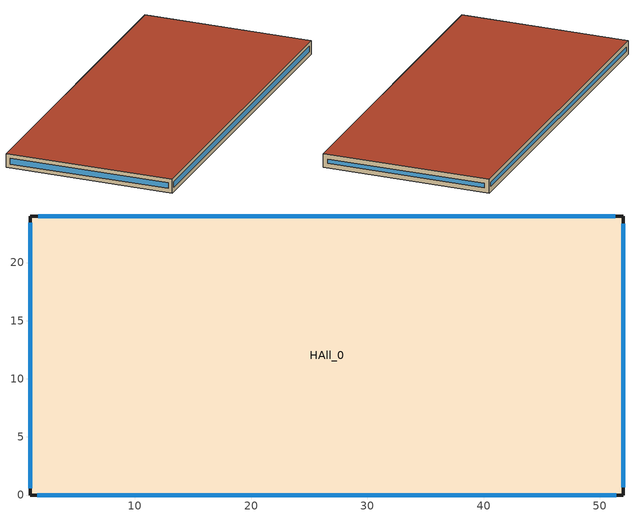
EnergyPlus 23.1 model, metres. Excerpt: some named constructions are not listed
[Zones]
HAll_0
 floor ground (HAll_0:f4UnderGroundSlabCF): 1,0 1,24 52,24 52,0 z0
 wall outside (90.1-2019 Nonresidential CZ 0 Exterior Wall (Mass)): 1,0 52,0 52,24 1,24 1,0 z0:2
 window (90.1-2019 Nonresidential CZ 0 Glazing (Operable)): 1.59,0 51.41,0 z0.59:1.41; 52,0.68 52,23.32 z0.68:1.32; 51.31,24 1.69,24 z0.69:1.31; 1,23.42 1,0.58 z0.58:1.42
 roof outside (90.1-2019 Nonresidential CZ 0 Exterior Roof (Mass)): 1,0 52,0 52,24 1,24 z2
[Schedule:Day:Hourly]
808460ed-a005-4a58-9327-126a0714623e: Fraction, 1, 1, 1, 1, 1, 1, 1, 1, 0, 1, 1, 1, 1, 1, 1, 1, 1, 0, 1, 1, 1, 1, 1, 1
8d6f693a-c137-41b9-92db-c4e4bc985820: Fraction, 1, 1, 1, 1, 1, 1, 1, 1, 0, 0, 1, 1, 1, 1, 1, 1, 0, 0, 0, 0, 0, 0, 1, 1
db9db7e0-3bd6-49f0-8f85-c5fc4036b71f: Fraction, 1, 1, 1, 1, 1, 1, 1, 0, 0, 0, 1, 1, 1, 0, 0, 0, 0, 1, 1, 1, 1, 1, 1, 1
8550672b-3ed4-45ce-bbcf-0441a2c42aba: Fraction, 1, 1, 1, 1, 1, 1, 1, 1, 0, 0, 1, 1, 1, 1, 1, 1, 1, 0, 0, 0, 0, 0, 0, 1
cd5b5abe-a3a4-4195-9ca1-e02907b3c558: Fraction, 1, 1, 1, 1, 0, 1, 1, 0, 0, 0, 0, 1, 1, 1, 1, 1, 0, 0, 0, 0, 0, 0, 0, 0
86e3ba90-33fe-450f-aa30-c27b24d7a70f: Fraction, 0, 0, 0, 0, 0, 1, 1, 1, 0, 0, 0, 0, 0, 1, 0, 0, 0, 0, 0, 0, 0, 0, 0, 0
0a39857b-d00a-41ba-9253-3ef8bae4c48f: Fraction, 1, 1, 1, 1, 1, 1, 1, 1, 0, 0, 1, 1, 1, 1, 0, 0, 0, 0, 0, 0, 0, 0, 0, 0
0592fe2d-8a0c-4f62-b24c-49be924cb6f8: Fraction, 0, 0, 0, 0, 0, 0, 0, 1, 0, 0, 0, 0, 0, 1, 0, 0, 0, 0, 0, 0, 0, 0, 1, 1
9f4e134c-2297-43a8-b6aa-80a7901e5ebc: Fraction, 1, 1, 1, 1, 1, 1, 1, 1, 0, 0, 0, 1, 0, 0, 0, 0, 0, 0, 0, 0, 0, 1, 1, 1
3831fa89-ea2c-4ecb-a961-994715cf8aed: Fraction, 1, 1, 1, 1, 1, 1, 1, 1, 0, 0, 0, 0, 1, 1, 1, 0, 0, 0, 0, 0, 0, 0, 1, 1
977b7dbc-2c3e-42a6-bd34-eabaafdb6d00: Fraction, 1, 1, 1, 1, 1, 1, 1, 1, 1, 0, 0, 0, 0, 0, 0, 0, 1, 1, 1, 1, 1, 1, 1, 1
09fef970-8fb3-4788-888e-d1b23a0e0761: Fraction, 1, 1, 1, 1, 1, 1, 1, 1, 1, 0, 0, 0, 1, 1, 0, 0, 0, 0, 0, 1, 1, 1, 1, 1
88c008b3-9003-4732-9b79-84ee9169bfa4: Fraction, 1, 1, 1, 1, 1, 1, 1, 1, 0, 1, 0, 0, 1, 1, 1, 1, 1, 1, 1, 1, 1, 1, 1, 1
7f26c05b-76f8-4063-b366-118aa77e6d45: Fraction, 1, 1, 1, 1, 1, 1, 1, 1, 0, 0, 1, 0, 0, 0, 0, 0, 0, 0, 1, 1, 1, 1, 1, 1
4a1fd674-2c3b-4eec-85ba-0e5aef078858: Fraction, 1, 1, 1, 1, 1, 1, 1, 1, 1, 0, 0, 0, 0, 1, 0, 0, 0, 0, 1, 1, 1, 1, 1, 1
fed364bf-c0c0-4eb4-ace4-584a1632afbb: Fraction, 1, 1, 1, 1, 1, 1, 1, 1, 1, 0, 0, 0, 1, 0, 0, 0, 0, 0, 0, 0, 0, 0, 0, 1
6ec910e0-1776-4d25-87f7-f8943f5a5358: Fraction, 1, 1, 1, 1, 1, 1, 1, 1, 1, 0, 0, 0, 1, 1, 1, 1, 0, 1, 1, 1, 1, 1, 1, 1
3aeec53e-a2b3-4e36-8bdc-a785e6d53e2f: Fraction, 1, 1, 1, 1, 1, 1, 1, 1, 0, 0, 1, 1, 0, 0, 0, 0, 1, 1, 1, 1, 1, 1, 1, 1
c33e4aed-fce3-4b58-9cf4-cca7b823ee8c: Fraction, 1, 1, 1, 1, 1, 1, 1, 1, 0, 0, 0, 0, 1, 1, 1, 1, 1, 1, 1, 1, 1, 1, 1, 1
59d0bec0-f6dd-4ea1-9e16-df5de8b9dc31: Fraction, 1, 1, 1, 1, 1, 1, 1, 1, 0, 0, 0, 0, 0, 0, 0, 1, 1, 1, 1, 1, 1, 1, 1, 1
05c07b2e-8ba0-4bbd-b90e-e671f4af7ab8: Fraction, 1, 1, 1, 1, 1, 1, 1, 1, 1, 1, 1, 1, 1, 1, 1, 0, 0, 0, 1, 1, 1, 1, 1, 1
42f3cc83-9132-404b-ad39-2e9b72a7e66c: Fraction, 1, 1, 1, 1, 1, 1, 1, 1, 0, 1, 1, 1, 1, 1, 1, 1, 1, 1, 1, 1, 1, 1, 1, 1
a01e35d1-0d22-4a83-b2ea-bae8c00d25c9: Fraction, 1, 1, 1, 1, 1, 1, 1, 1, 1, 0, 0, 0, 0, 0, 0, 0, 1, 1, 0, 0, 0, 0, 1, 1
344c74bd-3ecf-4989-98bc-7c40cf6f06be: Fraction, 1, 1, 1, 1, 1, 1, 1, 1, 1, 0, 0, 0, 0, 0, 0, 0, 0, 0, 0, 1, 1, 1, 1, 1
d698bff3-3c23-45f9-bdf1-cc0722a43e65: Fraction, 1, 1, 1, 1, 1, 1, 1, 0, 0, 0, 1, 1, 1, 1, 1, 1, 1, 0, 0, 0, 0, 0, 0, 0
ed9c855f-b7a2-4273-a276-12bd980378c7: Fraction, 0, 1, 1, 1, 1, 1, 1, 1, 0, 0, 1, 0, 1, 1, 1, 0, 0, 0, 0, 0, 0, 0, 0, 1
9d50fd76-23af-4093-b326-9305c13ff85c: Fraction, 1, 1, 1, 1, 1, 1, 1, 1, 0, 0, 0, 1, 1, 1, 0, 0, 0, 1, 1, 1, 1, 1, 1, 1
5b9080c7-9ef5-4d03-9a2b-0ac2a8ccbbf5: Fraction, 1, 1, 1, 1, 1, 1, 1, 1, 1, 0, 0, 0, 0, 0, 0, 0, 0, 0, 0, 0, 0, 1, 1, 1
dbce2baf-12e2-4cc3-8f36-b0b805097ff1: Fraction, 1, 1, 1, 1, 1, 1, 1, 1, 0, 0, 1, 1, 1, 1, 1, 1, 1, 1, 0, 0, 0, 0, 1, 1
32ea4f3c-a270-49cc-9348-df2779937ed1: Fraction, 1, 1, 1, 1, 1, 1, 1, 1, 0, 0, 1, 0, 0, 0, 1, 1, 1, 1, 1, 1, 1, 1, 1, 1
40146211-d6a0-4e41-90d7-6a8539066ca7: Fraction, 1, 1, 1, 1, 1, 1, 1, 1, 0, 0, 0, 0, 0, 0, 0, 0, 0, 1, 1, 1, 1, 1, 1, 1
ff23376d-4839-47db-8ab6-d2bce42a6085: Fraction, 1, 1, 1, 1, 1, 1, 1, 1, 0, 0, 0, 1, 1, 0, 0, 0, 0, 0, 0, 0, 1, 1, 1, 1
4e3ef9d9-835c-44e0-be4d-76f051a1646a: Fraction, 1, 1, 1, 1, 1, 1, 1, 1, 0, 0, 1, 1, 1, 1, 0, 0, 1, 0, 0, 0, 0, 1, 1, 1
9414eb06-514c-4d13-92f9-f82d878efbe1: Fraction, 1, 1, 1, 1, 1, 1, 1, 1, 1, 0, 1, 1, 1, 1, 1, 1, 1, 0, 0, 0, 0, 0, 1, 1
11144348-c454-4507-9e12-24ccada0b4a9: Fraction, 1, 1, 1, 1, 1, 1, 1, 1, 0, 0, 1, 1, 1, 0, 1, 1, 0, 0, 1, 1, 1, 1, 1, 1
10e51499-276d-4e95-b5de-7d75d311c201: Fraction, 1, 1, 1, 1, 1, 1, 1, 1, 1, 0, 0, 0, 0, 1, 0, 0, 0, 0, 0, 0, 0, 1, 1, 1
96407e8a-2b83-4d69-baab-1d926dc73613: Fraction, 1, 1, 1, 1, 1, 1, 1, 1, 0, 0, 0, 1, 1, 1, 1, 0, 0, 0, 0, 0, 0, 0, 0, 0
e52df86a-dcea-468c-a492-a27ebc7d4630: Fraction, 0, 1, 1, 1, 1, 1, 1, 0, 0, 0, 1, 1, 1, 1, 0, 0, 0, 0, 0, 0, 1, 1, 1, 0
e10e3723-38aa-4e6f-9446-7b8ab2c389b9: Fraction, 0, 0, 0, 0, 0, 0, 0, 0, 0, 0, 0, 1, 1, 0, 0, 1, 0, 0, 0, 0, 0, 0, 0, 0
de625600-2630-450b-bf94-413c2b4e0ca5: Fraction, 0, 0, 0, 0, 0, 0, 0, 0, 0, 0, 0, 1, 1, 1, 1, 0, 0, 0, 0, 0, 0, 0, 0, 0
f83f972c-3e50-4314-b270-71f2d6495a71: Fraction, 0, 0, 0, 0, 0, 0, 0, 0, 0, 0, 0, 1, 0, 0, 0, 0, 0, 0, 0, 0, 0, 0, 0, 0
b9f40299-89bf-4c91-a7e6-7789d7a1c2bf: Fraction, 0, 0, 0, 0, 1, 0, 0, 0, 0, 0, 0, 1, 1, 1, 0, 0, 0, 0, 0, 0, 0, 0, 0, 0
f5bc5c03-eea9-4041-ba49-052c0d28f203: Fraction, 0, 0, 0, 0, 1, 0, 0, 0, 0, 0, 0, 1, 1, 1, 0, 1, 1, 1, 0, 0, 1, 1, 1, 1
cb3c5213-bd46-4990-808e-e17a6befc1b8: Fraction, 1, 1, 1, 1, 1, 1, 1, 1, 1, 1, 1, 1, 1, 1, 1, 1, 1, 1, 1, 1, 1, 1, 1, 1
29f2be59-df4d-42e2-a8cb-44ed6ed329a9: Fraction, 1, 1, 1, 0, 1, 1, 1, 1, 0, 1, 1, 1, 1, 1, 1, 1, 1, 1, 1, 1, 1, 1, 1, 1
966f9c6a-f678-46bd-ac63-e450ae0a3f10: Fraction, 1, 1, 1, 1, 1, 1, 1, 1, 1, 0, 0, 0, 1, 1, 0, 0, 1, 1, 1, 1, 1, 1, 1, 1
92ada427-f7a8-4f6a-b1a4-c4b7cbf0c0a7: Fraction, 1, 1, 1, 1, 1, 1, 1, 1, 1, 0, 0, 1, 1, 0, 1, 0, 1, 1, 0, 1, 0, 0, 1, 0
5bc5e488-c591-4789-996f-310478921488: Fraction, 0, 1, 1, 1, 1, 1, 1, 1, 1, 1, 1, 1, 1, 0, 0, 0, 0, 0, 0, 0, 1, 1, 1, 1
67445a11-18f8-42c3-9e50-4d7db344f27a: Fraction, 1, 1, 1, 1, 1, 1, 1, 1, 1, 1, 1, 1, 0, 0, 0, 0, 0, 0, 0, 1, 1, 1, 1, 1
eb6c9f04-9150-4954-b808-6a6f0db22ab0: Fraction, 1, 1, 1, 1, 1, 1, 1, 1, 1, 1, 1, 1, 1, 1, 0, 1, 1, 1, 0, 1, 1, 1, 1, 1
c73a9c35-066f-4931-b5e0-4ce94ff2eb65: Fraction, 1, 1, 1, 1, 1, 1, 1, 1, 1, 0, 0, 0, 0, 0, 0, 0, 0, 0, 0, 0, 1, 1, 1, 1
f66f2df2-6d93-499b-9771-78c02d06b174: Fraction, 1, 1, 1, 1, 1, 1, 1, 1, 0, 0, 0, 0, 1, 1, 1, 1, 0, 0, 0, 0, 0, 0, 1, 0
1a3fd70a-0391-4bcf-b3b2-2da57a59db3e: Fraction, 1, 1, 1, 1, 1, 1, 1, 1, 1, 1, 0, 1, 1, 1, 1, 0, 0, 0, 0, 0, 1, 1, 1, 0
02453d62-792c-426e-aca4-4d83af24513c: Fraction, 1, 1, 1, 1, 1, 1, 1, 1, 1, 0, 0, 0, 0, 1, 1, 1, 1, 1, 1, 1, 1, 1, 1, 1
056b0ba1-0041-4a49-aa7c-b7941506bfc3: Fraction, 1, 1, 1, 1, 1, 1, 1, 1, 1, 1, 0, 0, 0, 0, 0, 0, 0, 1, 0, 1, 1, 1, 1, 1
5f3c5c3e-04b9-42a0-a665-2cdc0a8a1c2a: Fraction, 1, 1, 1, 1, 1, 1, 1, 1, 0, 0, 0, 0, 0, 0, 0, 0, 0, 0, 0, 1, 1, 1, 1, 1
d55549e6-b15c-4e4b-8d07-89d56fbcbc2f: Fraction, 1, 1, 1, 1, 1, 1, 1, 1, 0, 0, 0, 0, 1, 0, 1, 0, 1, 1, 1, 1, 0, 1, 1, 1
40aacbfb-a829-45b8-97a8-5471069c847e: Fraction, 1, 1, 1, 1, 1, 1, 1, 1, 0, 0, 0, 0, 1, 0, 0, 0, 0, 0, 0, 0, 0, 1, 1, 1
9a60a5e6-7ad2-4ca5-a70d-b9e9718fd8f9: Fraction, 1, 1, 1, 1, 1, 1, 1, 1, 0, 0, 0, 1, 0, 1, 1, 0, 0, 0, 0, 0, 0, 0, 0, 1
4c0f5c3d-72d3-4368-96dd-3e7ea4adacd0: Fraction, 1, 1, 0, 0, 1, 1, 0, 1, 0, 0, 0, 0, 1, 0, 0, 0, 0, 0, 0, 0, 0, 0, 0, 0
490f1701-65af-401c-ae95-c57f11279007: Fraction, 0, 0, 1, 0, 0, 0, 1, 0, 0, 0, 0, 0, 0, 1, 1, 0, 0, 0, 0, 0, 0, 0, 0, 0
7166de3c-c3f0-46d3-a79f-29baa2418fac: Fraction, 0, 0, 0, 0, 0, 0, 0, 0, 0, 0, 0, 1, 1, 1, 1, 1, 0, 0, 0, 0, 0, 0, 1, 0
0a1f8736-457f-4c55-adee-e0e194336866: Fraction, 1, 1, 0, 0, 1, 0, 0, 1, 0, 0, 0, 1, 1, 1, 1, 0, 0, 0, 0, 0, 0, 0, 0, 0
bfd79e29-c403-4305-9304-bf6279ca6eb9: Fraction, 0, 1, 0, 1, 1, 1, 1, 1, 0, 0, 0, 1, 1, 1, 1, 1, 0, 0, 0, 0, 0, 0, 0, 0
c16cd673-d1da-42bb-9c33-3edbd8e8abbb: Fraction, 0, 1, 1, 1, 1, 1, 1, 1, 0, 0, 0, 0, 1, 1, 1, 1, 0, 0, 0, 0, 0, 0, 0, 0
14f16373-376c-4a40-a9ad-91c2fe55bbca: Fraction, 0, 0, 0, 1, 1, 0, 0, 1, 0, 0, 0, 1, 1, 1, 1, 1, 0, 0, 0, 0, 0, 0, 0, 0
0cb612e6-fd2b-48de-b2c2-95e1810d9143: Fraction, 0, 1, 1, 1, 1, 0, 0, 1, 0, 0, 0, 0, 0, 0, 0, 0, 0, 0, 0, 0, 0, 0, 1, 1
93ebd40a-2a97-4ab6-a55d-ca20091cb7a6: Fraction, 0, 0, 0, 0, 0, 0, 0, 0, 1, 1, 1, 1, 1, 0, 1, 1, 1, 1, 1, 1, 1, 1, 1, 1
67c29d89-f48a-4b0c-90ef-24609d9fd51c: Fraction, 0, 0, 0, 0, 0, 0, 0, 0, 1, 1, 1, 1, 1, 1, 1, 1, 1, 1, 1, 1, 1, 1, 1, 1
19066f5f-a41e-4fa8-bab0-f5f459ef9c42: Fraction, 0, 0, 0, 0, 0, 0, 0, 0, 1, 1, 1, 0, 0, 0, 0, 0, 1, 1, 1, 1, 1, 1, 1, 0
789befa3-777c-4559-b1d3-8e15e9406d78: Fraction, 0, 0, 0, 0, 0, 0, 0, 0, 1, 1, 1, 1, 1, 1, 1, 1, 1, 1, 1, 1, 1, 1, 1, 0
c683bcad-84d1-49ea-a10b-1153a663f44b: Fraction, 0, 0, 0, 0, 0, 0, 0, 0, 1, 1, 1, 1, 0, 0, 0, 1, 1, 1, 1, 1, 1, 1, 1, 1
34638a9d-0aca-41a0-be26-d8e47a0b220d: Fraction, 0, 0, 0, 0, 0, 0, 0, 0, 1, 1, 1, 1, 1, 1, 1, 1, 1, 1, 1, 1, 1, 1, 0, 0
632ee26f-cd2d-436e-9514-9f447975f75f: Fraction, 0, 0, 0, 0, 0, 0, 0, 1, 1, 1, 1, 1, 0, 0, 0, 0, 1, 1, 1, 1, 1, 1, 1, 0
e6e4931a-651c-4fb7-b2f6-16ffa4be3b89: Fraction, 0, 0, 0, 0, 0, 0, 0, 0, 1, 1, 1, 1, 0, 0, 0, 0, 0, 1, 1, 1, 1, 1, 1, 1
aeff131b-1349-40ec-a8f7-6cb09ff7070a: Fraction, 0, 0, 0, 0, 0, 0, 0, 0, 1, 1, 1, 1, 0, 0, 0, 0, 0, 1, 1, 1, 1, 1, 1, 0
aafd07e3-76bf-47c0-9756-b7cc402f26dd: Fraction, 0, 0, 0, 0, 0, 1, 1, 1, 1, 1, 0, 0, 0, 0, 1, 1, 1, 1, 1, 1, 1, 1, 0, 0
75bbae45-3df8-4e57-9260-afd3d2c628ac: Fraction, 0, 0, 0, 0, 0, 1, 1, 1, 1, 1, 1, 1, 1, 1, 1, 0, 0, 0, 0, 0, 0, 0, 0, 0
8d4729d4-d687-4549-af95-408be2d94d61: Fraction, 0, 0, 0, 0, 0, 0, 0, 1, 1, 1, 1, 1, 1, 1, 1, 1, 1, 1, 1, 1, 1, 1, 0, 0
a38b87a5-c22e-46b9-a955-faf8647c5e97: Fraction, 0, 0, 0, 0, 0, 0, 0, 1, 1, 1, 1, 1, 1, 1, 1, 1, 1, 1, 1, 1, 1, 1, 1, 0
2ca09c59-971f-44ee-b10d-87587fd23988: Fraction, 0, 0, 0, 0, 0, 0, 0, 0, 0, 0, 0, 1, 1, 1, 1, 1, 1, 1, 1, 1, 0, 0, 0, 0
a5c15b5e-b8a7-4e58-9a38-5a21d41750ab: Fraction, 0, 0, 0, 0, 0, 0, 1, 1, 1, 1, 1, 1, 1, 1, 1, 1, 1, 1, 1, 1, 1, 0, 0, 0
6fb2e667-6f6b-439c-bf35-9ed3ebe9807d: Fraction, 0, 0, 0, 0, 1, 1, 1, 1, 1, 1, 1, 1, 1, 1, 1, 1, 1, 1, 1, 1, 1, 0, 0, 0
0e3659e4-0a02-4070-b477-65b86ce3dc99: Fraction, 0, 0, 0, 0, 0, 0, 0, 0, 0, 0, 0, 0, 0, 0, 1, 1, 1, 1, 1, 1, 0, 0, 0, 0
7f056769-9008-4bb7-8aab-3326494e88d8: Fraction, 0, 0, 0, 0, 0, 0, 1, 1, 1, 1, 1, 1, 1, 1, 1, 1, 1, 1, 1, 1, 1, 1, 0, 0
f4cc6a4c-e771-4acf-9c07-9ef87f666b56: Fraction, 1, 0, 0, 0, 0, 0, 0, 0, 1, 1, 1, 1, 1, 0, 1, 1, 1, 1, 0, 0, 0, 0, 0, 0
b58f7813-998f-4a9f-8064-60bbbb7f62c3: Fraction, 0, 0, 0, 0, 0, 0, 1, 1, 1, 1, 1, 1, 0, 0, 1, 1, 0, 0, 0, 0, 0, 0, 0, 0
49679507-0bce-4ca7-825a-5c4611551041: Fraction, 0, 0, 0, 1, 1, 1, 1, 1, 1, 1, 1, 1, 1, 1, 1, 1, 1, 1, 1, 1, 1, 1, 1, 1
7feb6bd6-4430-487b-8676-0fa32a61846a: Fraction, 0, 0, 0, 0, 0, 0, 0, 0, 1, 1, 1, 1, 0, 0, 0, 0, 1, 1, 1, 1, 1, 1, 1, 1
763f397c-6479-4a05-a060-9732200774ed: Fraction, 1, 1, 1, 1, 1, 1, 1, 1, 0, 0, 0, 0, 0, 0, 0, 0, 1, 1, 1, 1, 1, 1, 1, 1
60acc3f5-57d3-4467-8e00-1fed38f7869c: Fraction, 1, 1, 1, 0, 0, 0, 0, 0, 1, 1, 1, 1, 1, 1, 1, 1, 1, 1, 1, 1, 1, 1, 1, 1
88be1670-eb0c-4e2f-a662-ae10bbaf13f5: Fraction, 1, 1, 1, 0, 0, 0, 0, 0, 1, 1, 1, 1, 1, 0, 0, 0, 1, 1, 1, 1, 1, 1, 1, 1
3108ea5f-9f1c-4c25-8044-580762565d74: Fraction, 1, 0, 0, 0, 0, 0, 0, 0, 1, 1, 1, 1, 1, 0, 0, 1, 1, 1, 1, 1, 1, 1, 1, 1
40b152af-a0f1-4b30-91d0-bc82cd80340d: Fraction, 1, 1, 1, 1, 0, 0, 0, 0, 1, 1, 1, 1, 1, 1, 1, 1, 1, 1, 1, 1, 1, 1, 1, 1
bcb2f1c1-7dc6-422c-892e-7273bba46121: Fraction, 0, 0, 0, 0, 0, 0, 0, 0, 0, 1, 0, 0, 0, 0, 0, 0, 0, 1, 1, 0, 0, 0, 0, 0
8d706ec3-14e0-43c6-98ed-9b989bf6d515: Fraction, 0, 0, 0, 0, 0, 0, 0, 0, 1, 1, 1, 0, 0, 0, 0, 0, 1, 0, 0, 0, 0, 0, 0, 0
8c345436-e56f-431c-9498-6b058a3b3f23: Fraction, 1, 0, 0, 0, 0, 0, 0, 0, 1, 1, 1, 1, 0, 0, 0, 1, 1, 1, 1, 1, 1, 1, 1, 1
3e1243f4-a124-49e2-a3ba-b95d05860376: Fraction, 1, 1, 1, 1, 1, 1, 1, 1, 1, 1, 1, 1, 0, 1, 1, 1, 1, 1, 1, 1, 1, 1, 1, 1
3009efc9-07eb-4658-8093-69638a13fa1a: Fraction, 1, 0, 0, 0, 0, 0, 0, 0, 1, 1, 1, 1, 1, 1, 1, 1, 1, 1, 1, 1, 1, 1, 1, 1
e7b5be2d-7061-4b94-adb5-1b92a23c8c1b: Fraction, 1, 0, 1, 1, 0, 1, 1, 1, 1, 1, 1, 0, 0, 0, 0, 0, 0, 1, 1, 1, 1, 1, 1, 1
ce086908-cdc6-424d-8531-0e742d986dbf: Fraction, 1, 1, 1, 1, 1, 1, 1, 1, 1, 1, 1, 1, 0, 1, 0, 1, 1, 1, 1, 1, 1, 1, 1, 1
ce9492a6-5489-448f-ad24-0a1fbcec6b4d: Fraction, 1, 1, 1, 1, 1, 1, 1, 1, 1, 1, 1, 0, 1, 1, 0, 0, 1, 1, 1, 1, 1, 1, 1, 0
3aa74308-4517-4f81-a8c8-b0925516be18: Fraction, 1, 1, 1, 0, 0, 0, 0, 0, 1, 1, 1, 0, 0, 0, 0, 1, 1, 1, 1, 1, 1, 0, 0, 1
20ea0a51-eeb8-4113-98f9-ff7d2163e5ec: Fraction, 1, 0, 0, 0, 0, 0, 0, 0, 1, 1, 1, 0, 0, 0, 0, 0, 1, 1, 0, 1, 1, 0, 0, 0
eae60048-357c-4f9c-9e4c-7ac910496d15: Fraction, 0, 0, 0, 0, 0, 0, 0, 0, 1, 1, 1, 0, 0, 0, 0, 1, 1, 1, 1, 0, 1, 1, 0, 0
46f891be-c4f3-4c23-8559-367312e5b8dd: Fraction, 0, 0, 0, 0, 0, 0, 0, 0, 1, 1, 1, 0, 0, 0, 0, 0, 0, 1, 0, 0, 0, 0, 0, 0
dec50187-f504-42df-b7e9-d31b8adbc321: Fraction, 0, 0, 1, 1, 0, 0, 1, 1, 1, 1, 1, 0, 1, 1, 0, 0, 1, 1, 1, 1, 1, 1, 1, 1
b8c6f148-6092-4e72-8fd7-ab444866aa55: Fraction, 1, 0, 0, 1, 0, 0, 1, 1, 1, 1, 1, 0, 0, 0, 0, 0, 0, 1, 1, 1, 1, 1, 1, 1
c054a4e9-925d-4a48-9fe3-1d66725b1736: Fraction, 1, 1, 1, 1, 0, 0, 0, 0, 1, 1, 1, 0, 0, 0, 0, 0, 1, 1, 1, 1, 1, 1, 1, 1
80f3272a-f064-4ff7-9a4d-399364c496c4: Fraction, 0, 0, 0, 0, 0, 0, 0, 0, 1, 1, 1, 0, 0, 0, 0, 0, 1, 1, 1, 1, 1, 1, 1, 1
60b4a27d-03c4-4b1f-8b7b-9443caa0b8f0: Fraction, 1, 1, 0, 0, 0, 0, 0, 1, 1, 1, 1, 0, 0, 0, 0, 0, 0, 1, 1, 1, 1, 1, 1, 1
358d13c0-e3da-4103-9153-12ba46c7c83d: Fraction, 1, 1, 1, 1, 1, 1, 1, 1, 1, 1, 1, 1, 1, 0, 1, 1, 1, 1, 1, 1, 1, 1, 1, 1
74671dc6-5c22-4e6b-9425-c8f9996fa69b: Fraction, 1, 1, 1, 1, 1, 1, 1, 1, 1, 1, 1, 0, 0, 0, 1, 1, 1, 1, 1, 1, 1, 1, 1, 1
56a16b0b-a5a7-4f88-9749-e501e96b394b: Fraction, 1, 1, 1, 1, 1, 1, 1, 1, 1, 1, 1, 1, 0, 0, 0, 0, 1, 1, 1, 1, 1, 1, 1, 1
2fbe56fe-fc25-4fcd-9e53-b26dfd591de8: Fraction, 1, 1, 1, 0, 0, 0, 0, 0, 1, 1, 1, 0, 0, 0, 0, 0, 1, 1, 1, 1, 1, 1, 1, 1
ecdea82c-cea4-4e8c-9206-f0e8911bc85e: Fraction, 0, 0, 0, 1, 0, 0, 0, 0, 1, 1, 1, 0, 0, 0, 0, 0, 0, 1, 1, 1, 1, 1, 1, 0
aaf96867-e3fc-4f58-af1e-232c59a9aaec: Fraction, 0, 0, 0, 0, 0, 0, 0, 0, 1, 1, 1, 0, 0, 0, 0, 0, 0, 1, 1, 1, 1, 1, 1, 0
6a60916c-6817-42c7-9194-d2080e2dabd5: Fraction, 0, 0, 0, 0, 1, 1, 1, 0, 1, 1, 0, 0, 0, 0, 0, 0, 0, 1, 1, 1, 1, 1, 1, 1
477ffad1-11a4-47f7-80f3-3c42f28a7853: Fraction, 0, 0, 0, 0, 1, 1, 1, 1, 1, 1, 1, 0, 0, 0, 0, 0, 0, 1, 1, 1, 1, 1, 1, 1
6a5f22a6-bf4d-4c0e-b768-fbf08168f0fe: Fraction, 1, 1, 1, 1, 1, 1, 1, 1, 1, 1, 1, 0, 0, 0, 0, 0, 1, 1, 1, 1, 1, 0, 0, 0
a1e9ef72-45d1-47cc-a331-0146b4c2731f: Fraction, 0, 0, 0, 0, 0, 0, 0, 0, 0, 0, 1, 1, 1, 1, 0, 0, 1, 1, 1, 0, 0, 1, 0, 1
59f4e53b-df6a-45bb-8dd3-ea83d2737dde: Fraction, 1, 0, 0, 0, 0, 0, 0, 0, 0, 0, 0, 0, 1, 0, 1, 0, 0, 0, 0, 0, 0, 0, 0, 0
edebfddc-99f5-4192-9ade-89f67ea778e8: Fraction, 0, 0, 0, 0, 0, 0, 0, 0, 1, 1, 1, 0, 1, 0, 0, 1, 1, 1, 1, 0, 1, 0, 0, 0
5837e614-1e3d-4c60-9498-f857a12420e6: Fraction, 0, 0, 0, 0, 0, 0, 0, 0, 1, 1, 1, 0, 0, 0, 0, 0, 0, 0, 1, 1, 1, 1, 1, 1
28e25f92-bb52-4e3b-abba-79e78901e122: Fraction, 0, 1, 0, 0, 0, 1, 0, 0, 1, 1, 1, 0, 0, 0, 0, 0, 0, 1, 1, 1, 1, 1, 1, 1
9f90a84c-5742-4783-a1ac-9f3dca705007: Fraction, 1, 1, 1, 1, 1, 0, 0, 1, 1, 1, 1, 1, 0, 0, 0, 0, 1, 1, 1, 1, 0, 0, 0, 1
15c6f179-20ac-49d8-ad6c-6d62c62a0455: Fraction, 1, 0, 1, 0, 0, 0, 0, 0, 1, 1, 1, 0, 0, 0, 0, 0, 0, 1, 1, 1, 1, 1, 1, 1
eb609a10-f6c4-4fe0-96c9-3da43817cf43: Fraction, 1, 0, 0, 0, 0, 0, 1, 0, 1, 1, 1, 0, 0, 0, 0, 0, 0, 0, 1, 1, 1, 1, 1, 1
b7ed7383-7525-4a20-b88b-ad10c6f1cbeb: Fraction, 1, 1, 1, 0, 0, 0, 0, 0, 1, 1, 1, 0, 0, 0, 0, 0, 0, 0, 1, 1, 1, 1, 1, 1
5dbb3712-759c-4134-af7a-24eb733d47e9: Fraction, 1, 1, 1, 1, 0, 0, 0, 0, 1, 1, 1, 0, 0, 0, 0, 0, 0, 0, 1, 1, 1, 1, 1, 1
dc0ce246-d024-4696-a6d2-3b454f8ea416: Fraction, 1, 1, 0, 0, 0, 0, 0, 0, 1, 1, 1, 0, 0, 0, 0, 0, 1, 0, 0, 0, 1, 0, 0, 0
658062ae-0a1b-47b3-80a8-48cbb76f63f0: Fraction, 1, 1, 1, 1, 0, 0, 0, 0, 1, 1, 0, 0, 0, 0, 0, 0, 0, 1, 1, 1, 1, 1, 1, 1
e64ece34-1a8f-40e5-b626-e3a5360c84f2: Fraction, 1, 1, 1, 1, 1, 0, 1, 1, 1, 0, 0, 0, 0, 0, 0, 0, 0, 0, 1, 1, 1, 1, 1, 1
a539bf3b-2039-4f93-8bf7-629a347be986: Fraction, 1, 1, 1, 0, 0, 0, 0, 1, 1, 1, 1, 0, 0, 0, 0, 0, 0, 0, 1, 1, 1, 1, 1, 1
0982ee26-0264-4d83-b765-a2cddbaa54dc: Fraction, 0, 0, 0, 1, 0, 1, 0, 0, 1, 1, 1, 1, 0, 0, 0, 0, 0, 1, 1, 1, 1, 1, 1, 1
1bbe7815-c537-4632-9cca-503f6ec544e8: Fraction, 1, 1, 0, 0, 0, 0, 0, 0, 1, 0, 0, 0, 0, 0, 1, 0, 1, 1, 1, 0, 1, 1, 0, 0
e9252d05-5a8b-4d85-8fd9-a1fb99710775: Fraction, 0, 0, 0, 0, 0, 0, 1, 0, 1, 0, 0, 0, 0, 0, 0, 0, 0, 0, 1, 1, 1, 1, 1, 1
657a7428-95e6-43a5-a6b3-855395e107a5: Fraction, 1, 0, 0, 0, 0, 0, 1, 0, 1, 1, 1, 0, 0, 0, 1, 1, 1, 1, 1, 1, 1, 1, 1, 0
e1f031c7-eb71-4fe6-92ee-d31d7435e0fd: Fraction, 0, 0, 0, 0, 0, 0, 0, 0, 1, 0, 0, 0, 0, 0, 0, 1, 0, 1, 1, 0, 0, 0, 0, 0
b8b3f389-4888-4205-a80c-e7cdaff372ac: Fraction, 0, 0, 0, 0, 0, 0, 0, 1, 1, 1, 1, 1, 0, 0, 0, 0, 1, 1, 1, 1, 1, 1, 0, 1
d960e617-87c7-4536-8610-a5efa335a450: Fraction, 1, 1, 0, 0, 0, 0, 0, 0, 1, 0, 0, 0, 0, 0, 0, 0, 0, 0, 0, 1, 1, 1, 1, 1
d594f1d4-8445-4461-96e9-8ecfc2183ac6: Fraction, 0, 0, 0, 0, 0, 0, 0, 0, 1, 1, 0, 0, 0, 1, 1, 1, 1, 1, 1, 0, 1, 0, 0, 0
4b47e6da-3c9d-48b7-a675-eed2239aeb25: Fraction, 0, 0, 0, 0, 0, 0, 0, 0, 1, 1, 1, 0, 0, 0, 0, 0, 1, 1, 1, 1, 1, 0, 0, 0
cab2c740-bc75-4796-b5d9-a5753cca01ba: Fraction, 0, 0, 0, 0, 0, 0, 0, 0, 1, 0, 0, 1, 0, 0, 0, 1, 1, 1, 1, 0, 0, 0, 0, 0
3921add2-168f-4a51-9fb5-d59c867fd68d: Fraction, 0, 0, 0, 0, 0, 0, 0, 0, 1, 1, 0, 0, 0, 0, 0, 0, 0, 0, 1, 1, 1, 1, 1, 1
44cee73f-c3e5-4f36-aca9-a512271b085a: Fraction, 1, 0, 0, 1, 0, 0, 0, 0, 1, 0, 0, 0, 0, 0, 0, 0, 1, 0, 0, 0, 0, 0, 0, 0
5f067e2d-d7b5-408c-bb53-699cdaabafae: Fraction, 0, 0, 1, 0, 0, 0, 0, 0, 1, 1, 0, 0, 0, 1, 1, 1, 0, 0, 1, 0, 0, 0, 0, 0
49e0bb83-4e0b-465a-aefd-fd599f213df4: Fraction, 0, 0, 0, 0, 0, 0, 0, 0, 1, 1, 0, 0, 0, 0, 0, 1, 0, 0, 0, 0, 0, 0, 0, 0
f9db734e-894a-4c26-bc2b-520e2d563e41: Fraction, 0, 0, 0, 0, 0, 0, 0, 0, 0, 1, 0, 0, 0, 0, 0, 1, 0, 1, 1, 0, 0, 0, 0, 0
a88e80a5-4f0e-4670-9d1b-eb5f5e1605cc: Fraction, 0, 0, 0, 0, 0, 0, 0, 0, 0, 0, 0, 0, 0, 0, 1, 1, 1, 1, 1, 1, 1, 0, 0, 0
7ec6e4b4-2ac7-4281-a157-8d6fcd1eb682: Fraction, 0, 0, 0, 0, 1, 1, 1, 1, 1, 1, 0, 0, 0, 0, 0, 0, 0, 1, 1, 1, 1, 1, 1, 1
0d89b15f-52db-45be-8485-f60701cd53c0: Fraction, 1, 0, 0, 0, 0, 0, 0, 0, 1, 1, 1, 0, 0, 0, 0, 0, 0, 0, 1, 1, 1, 1, 1, 1
bdc72944-06d8-40f7-9c91-184836bd2ffa: Fraction, 1, 0, 1, 1, 0, 1, 0, 1, 1, 1, 0, 0, 0, 0, 0, 0, 0, 1, 1, 1, 1, 1, 1, 1
4a3a66ae-c1f3-450e-94d8-550f170a83cd: Fraction, 1, 0, 0, 0, 0, 0, 0, 0, 1, 0, 0, 0, 0, 0, 0, 0, 0, 0, 1, 1, 1, 1, 1, 1
7950039c-adce-4507-84c3-f4496777e42c: Fraction, 1, 1, 1, 1, 0, 1, 1, 1, 1, 0, 0, 0, 0, 0, 0, 0, 0, 0, 0, 1, 1, 1, 1, 1
b03e4308-9491-4a75-a446-8e82eb612186: Fraction, 1, 1, 1, 1, 0, 0, 1, 0, 1, 1, 0, 0, 1, 0, 0, 0, 0, 0, 0, 0, 0, 0, 0, 0
68fab65b-b681-4e34-9e5d-d6b8b258d31c: Fraction, 0, 0, 0, 0, 0, 0, 0, 0, 1, 1, 1, 0, 0, 0, 0, 0, 0, 1, 1, 1, 1, 1, 1, 1
419018e5-0c85-4f05-a90f-0c0166601475: Fraction, 1, 0, 0, 0, 0, 0, 0, 0, 1, 1, 0, 0, 0, 1, 1, 1, 1, 1, 1, 1, 1, 1, 1, 0
7c4fd9ea-b5ff-4d46-be28-ab68921900b3: Fraction, 0, 0, 0, 0, 0, 0, 0, 0, 1, 1, 0, 0, 0, 0, 0, 0, 0, 1, 0, 1, 1, 1, 1, 1
d386de43-0c8e-47ce-ac35-7b4bd6fe4db0: Fraction, 1, 1, 1, 1, 0, 0, 1, 1, 1, 1, 0, 0, 1, 1, 1, 0, 0, 1, 1, 0, 0, 0, 0, 0
d2f282af-94ef-496e-9d9d-195df736606a: Fraction, 0, 0, 0, 0, 0, 0, 0, 0, 1, 1, 1, 0, 0, 0, 0, 1, 1, 0, 0, 0, 0, 0, 0, 0
4104d877-8748-4476-be20-61b267bfe621: Fraction, 0, 0, 0, 0, 0, 0, 0, 0, 1, 1, 1, 0, 0, 0, 0, 1, 0, 0, 1, 1, 1, 1, 1, 1
f57e88a6-08ec-4947-ac4f-d3d1959a6edb: Fraction, 1, 1, 1, 1, 0, 1, 1, 1, 1, 0, 1, 0, 0, 0, 1, 0, 0, 0, 0, 0, 0, 0, 0, 0
ba0a16fa-ed60-455d-98d0-62b38cc54974: Fraction, 0, 0, 0, 0, 0, 0, 0, 0, 0, 1, 1, 0, 0, 0, 0, 0, 1, 1, 1, 1, 1, 1, 1, 1
a43975a3-d871-4ad0-bbc7-dce25719333c: Fraction, 0, 0, 0, 0, 0, 0, 0, 0, 1, 0, 0, 0, 0, 0, 0, 1, 1, 1, 1, 1, 1, 1, 1, 1
55c9fe6b-6dce-4f11-8c0c-4a564d0348b3: Fraction, 0, 0, 0, 1, 0, 0, 1, 0, 1, 1, 1, 0, 0, 0, 1, 1, 1, 1, 1, 1, 1, 1, 1, 1
f9b3bdee-e905-42cf-a968-de07a1eb9536: Fraction, 1, 1, 1, 1, 0, 1, 0, 0, 0, 0, 0, 0, 0, 0, 0, 0, 0, 0, 1, 1, 1, 1, 1, 1
eb1c8010-8559-40df-be6a-f28d96f0c60e: Fraction, 1, 1, 1, 1, 1, 0, 0, 0, 0, 0, 0, 0, 0, 0, 0, 0, 0, 0, 0, 1, 1, 1, 1, 1
b142b829-a4c8-4eeb-9cf1-240ed61b126b: Fraction, 1, 1, 1, 1, 0, 1, 0, 1, 1, 0, 0, 0, 0, 0, 0, 0, 0, 0, 0, 1, 1, 1, 1, 1
6eae5cef-d5db-4521-bfe1-863b9dc69101: Fraction, 1, 1, 1, 1, 0, 0, 0, 0, 1, 0, 0, 0, 0, 0, 0, 0, 0, 0, 0, 1, 1, 1, 1, 1
415d91e0-09ca-4116-94b6-152998118f3e: Fraction, 1, 1, 1, 1, 1, 1, 1, 1, 0, 0, 0, 0, 0, 0, 1, 1, 1, 1, 1, 0, 1, 1, 1, 1
208f853c-e9cb-479c-95a6-349c18528107: Fraction, 1, 0, 1, 1, 0, 1, 0, 0, 1, 0, 0, 0, 0, 1, 0, 1, 1, 1, 1, 1, 1, 1, 1, 0
4c7e2b57-735c-489d-8f85-9beb0e16d5e7: Fraction, 0, 1, 0, 0, 0, 0, 0, 1, 1, 0, 0, 0, 1, 1, 0, 0, 0, 1, 1, 1, 1, 1, 1, 1
7f59565e-432a-4309-b9b9-049abcbc4329: Fraction, 0, 0, 1, 0, 0, 0, 0, 0, 1, 0, 0, 0, 0, 0, 0, 1, 1, 1, 1, 1, 1, 1, 1, 1
92febc35-c7f1-4293-b1cb-781e93e88555: Fraction, 1, 0, 0, 0, 0, 0, 0, 0, 1, 0, 0, 0, 1, 0, 0, 0, 1, 0, 1, 0, 0, 1, 0, 1
9a75fdcd-bbaa-4c6d-936a-f6223671b5b5: Fraction, 0, 0, 0, 0, 0, 0, 0, 0, 1, 1, 1, 1, 0, 1, 1, 1, 1, 1, 1, 1, 1, 1, 0, 1
bc7003b4-8e12-447a-8aa3-430042e08557: Fraction, 0, 0, 1, 0, 0, 0, 0, 0, 1, 0, 0, 0, 0, 0, 0, 0, 0, 0, 1, 1, 1, 1, 1, 1
3bf0d2d0-a762-477b-a9ef-82b0c077de7a: Fraction, 1, 1, 1, 1, 1, 1, 1, 1, 1, 0, 0, 1, 1, 0, 0, 1, 1, 1, 1, 1, 1, 0, 0, 0
94d57a06-6f84-4e6e-ab4a-5fd7a41e660f: Fraction, 0, 0, 0, 0, 0, 0, 1, 1, 1, 1, 0, 0, 0, 0, 0, 0, 0, 0, 1, 1, 1, 1, 1, 1
8351df8b-3f11-4772-aa38-dfdf91e78778: Fraction, 1, 1, 1, 1, 1, 1, 1, 1, 1, 1, 0, 0, 0, 0, 0, 0, 0, 0, 1, 1, 1, 1, 1, 1
3183f930-96b3-4413-90fb-2e2da2acb622: Fraction, 1, 1, 1, 0, 0, 0, 1, 1, 1, 1, 1, 1, 0, 0, 1, 1, 0, 0, 1, 1, 1, 0, 0, 0
f7dd2ae6-302f-4c40-8d06-925e37e3f54d: Fraction, 0, 0, 0, 0, 0, 0, 0, 0, 1, 0, 0, 0, 1, 1, 1, 1, 1, 1, 1, 1, 1, 1, 1, 0
3bb5e0a1-bfed-4bdf-bac4-13a96a22a064: Fraction, 0, 0, 0, 0, 0, 0, 0, 0, 0, 1, 1, 1, 0, 0, 0, 0, 1, 1, 1, 1, 1, 1, 0, 0
ec145504-2a5d-41f9-ae05-8b389f7d6122: Fraction, 0, 0, 0, 0, 0, 0, 0, 0, 1, 1, 0, 0, 0, 0, 0, 0, 0, 1, 1, 1, 1, 1, 1, 1
cf44cc60-4ffb-42e7-ad85-8c0862c1a3bc: Fraction, 0, 0, 0, 0, 0, 0, 0, 0, 1, 1, 0, 0, 0, 0, 1, 1, 0, 0, 0, 0, 0, 0, 0, 0
078e2bb9-39c9-43da-b259-c3cf77d9e210: Fraction, 0, 0, 0, 0, 0, 0, 0, 0, 1, 1, 0, 0, 0, 0, 1, 1, 1, 0, 0, 0, 0, 0, 0, 0
dc01ef44-4e05-4dae-9d99-e91d1f7d82e0: Fraction, 1, 1, 1, 1, 0, 0, 0, 0, 1, 1, 1, 1, 1, 1, 1, 1, 1, 1, 1, 1, 1, 1, 0, 0
057dcee0-3406-40d9-815c-4b0390044163: Fraction, 0, 0, 0, 0, 0, 0, 0, 0, 0, 0, 0, 0, 0, 0, 0, 0, 0, 0, 0, 1, 1, 1, 1, 1
aebd9fd3-8099-46d6-aa62-40efa9ab44cd: Fraction, 1, 1, 1, 1, 1, 1, 1, 1, 1, 1, 0, 0, 0, 0, 0, 1, 1, 1, 1, 1, 1, 0, 0, 0
045aab5a-5850-4ade-86ad-fc8af5e0411d: Fraction, 0, 0, 0, 0, 0, 0, 0, 0, 0, 1, 1, 1, 0, 0, 0, 0, 0, 1, 1, 1, 1, 1, 1, 1
b85e24ed-45bf-46cb-8f6e-152a4ef5a453: Fraction, 1, 0, 1, 1, 1, 0, 0, 0, 1, 1, 0, 0, 0, 1, 1, 1, 1, 1, 1, 1, 1, 1, 1, 1
3555deef-1269-4b98-a423-1f264135267a: Fraction, 0, 0, 0, 0, 0, 0, 0, 0, 0, 1, 1, 1, 1, 1, 1, 1, 0, 0, 1, 1, 1, 1, 1, 1
a7b959af-ec1c-4fc4-9235-ddf9c6796d9b: Fraction, 1, 1, 1, 0, 0, 1, 1, 1, 1, 0, 0, 0, 1, 1, 1, 1, 1, 1, 1, 1, 1, 1, 1, 1
003c15c4-5e5d-4692-b0fe-142f4419f0aa: Fraction, 1, 1, 1, 1, 1, 1, 1, 1, 1, 0, 0, 0, 1, 1, 1, 1, 1, 1, 1, 1, 0, 0, 0, 0
6b4fe9c1-c314-48a8-9938-42ed1aba2960: Fraction, 0, 0, 0, 0, 0, 0, 0, 0, 1, 1, 0, 0, 0, 0, 0, 0, 0, 0, 0, 1, 1, 1, 1, 1
9e795ef8-cd1e-483a-9b05-980796d8f90f: Fraction, 1, 0, 0, 0, 0, 0, 1, 1, 1, 0, 0, 0, 0, 0, 0, 0, 0, 1, 1, 1, 1, 1, 1, 1
d9a18b17-1afc-471c-a5ca-a39f4fd461ba: Fraction, 1, 0, 0, 0, 0, 0, 0, 0, 0, 1, 1, 0, 0, 0, 0, 0, 1, 1, 1, 1, 1, 1, 1, 1
28323730-17da-4746-a9b7-c516664bf8d6: Fraction, 1, 1, 1, 1, 1, 1, 1, 1, 1, 1, 1, 1, 0, 0, 0, 0, 1, 1, 1, 1, 1, 1, 1, 0
7bb880ba-e9dc-4c23-a06e-1b6ceb9aacfd: Fraction, 1, 1, 1, 1, 1, 1, 1, 1, 1, 1, 1, 1, 0, 0, 0, 0, 0, 0, 1, 1, 1, 1, 1, 1
981a8e82-037b-40ed-a835-1ab5e54cb3de: Fraction, 1, 1, 0, 0, 0, 0, 0, 0, 1, 1, 1, 1, 1, 1, 1, 1, 1, 1, 1, 1, 1, 1, 1, 1
b5d641c4-f6e8-41c4-b689-d65afc8d81f0: Fraction, 1, 1, 1, 1, 1, 1, 1, 1, 1, 1, 1, 1, 1, 1, 1, 1, 1, 1, 1, 1, 1, 1, 0, 0
a4c372d7-3e55-49d8-a229-f33565d2cd01: Fraction, 1, 1, 1, 0, 0, 0, 0, 0, 0, 1, 1, 1, 1, 1, 1, 1, 0, 1, 1, 1, 1, 1, 1, 1
7ff84297-5cb1-4502-b943-4a38825a9b95: Fraction, 1, 1, 1, 0, 0, 0, 0, 0, 1, 1, 0, 0, 0, 0, 0, 0, 0, 1, 1, 1, 1, 1, 1, 1
e1c0f38c-46ca-4038-ae50-58aed19cf1f7: Fraction, 1, 0, 0, 0, 0, 0, 0, 1, 1, 1, 0, 0, 0, 0, 0, 0, 0, 0, 1, 1, 1, 1, 1, 1
286eab24-b731-4be4-bf35-042fb8164575: Fraction, 1, 0, 0, 0, 0, 0, 0, 0, 0, 0, 0, 1, 0, 0, 0, 0, 0, 0, 1, 1, 1, 1, 1, 1
c47d5c36-f68a-4bf5-aaef-cba60aa86615: Fraction, 1, 0, 1, 0, 1, 1, 1, 0, 1, 1, 0, 0, 0, 0, 0, 0, 0, 0, 0, 1, 0, 0, 1, 1
b1539c54-1bb4-4671-8ed5-be47de6aa727: Fraction, 1, 1, 1, 1, 1, 1, 1, 1, 1, 1, 0, 0, 0, 0, 0, 0, 0, 0, 0, 0, 1, 1, 1, 1
9070c13c-9b74-4c1b-b880-3771dfd29290: Fraction, 1, 1, 1, 1, 1, 1, 1, 1, 1, 1, 0, 1, 1, 0, 0, 0, 0, 0, 0, 1, 1, 1, 1, 1
f58cc68c-e15a-4fd6-a3f3-6b25f6dd51b1: Fraction, 1, 1, 1, 0, 0, 1, 1, 1, 1, 0, 0, 0, 0, 1, 1, 1, 1, 1, 1, 1, 1, 1, 0, 1
f3a95807-4108-4633-9c06-6dc2ee20149b: Fraction, 1, 0, 0, 0, 0, 1, 0, 0, 1, 1, 1, 1, 0, 0, 0, 0, 0, 0, 0, 1, 1, 1, 1, 1
3571b157-2f95-4ed0-b379-31e3d582ef51: Fraction, 1, 0, 1, 1, 0, 1, 0, 1, 1, 0, 0, 0, 0, 0, 0, 0, 0, 0, 0, 0, 1, 1, 1, 1
5b7a5759-2958-4bd3-b5bd-b12c8fdde0da: Fraction, 1, 1, 1, 1, 1, 1, 1, 0, 1, 0, 1, 1, 0, 0, 0, 1, 1, 0, 1, 1, 1, 1, 1, 1
7666cc71-9875-4be2-b292-bb80baa5b3f3: Fraction, 1, 1, 1, 0, 0, 0, 0, 1, 1, 1, 1, 0, 0, 0, 0, 0, 0, 1, 1, 1, 1, 1, 1, 1
6952db04-bedc-455d-90e9-025ad9bcb754: Fraction, 1, 0, 1, 1, 1, 1, 1, 1, 1, 0, 0, 0, 0, 0, 0, 0, 0, 0, 0, 1, 0, 1, 1, 1
7848090d-b488-4077-8a4b-8d4c75d3377b: Fraction, 1, 1, 1, 1, 1, 1, 1, 1, 1, 1, 1, 0, 0, 0, 0, 0, 0, 1, 0, 0, 0, 0, 0, 1
c08326b9-e513-42fd-8998-4adeafc170e5: Fraction, 1, 0, 0, 1, 0, 1, 1, 0, 1, 1, 1, 0, 0, 0, 1, 1, 0, 1, 1, 0, 0, 0, 0, 1
ab763507-bd59-4ddc-bb5f-140f7b922ecc: Fraction, 0, 0, 0, 0, 0, 0, 0, 0, 1, 1, 1, 0, 0, 0, 0, 0, 0, 0, 1, 1, 1, 1, 0, 0
d27fc271-004d-41eb-a20e-53cffb595038: Fraction, 1, 0, 1, 1, 0, 0, 0, 0, 1, 1, 0, 0, 0, 1, 1, 1, 1, 0, 1, 0, 0, 1, 0, 0
04305c4f-1cc7-4e38-a3e4-4e2f92474f94: Fraction, 0, 0, 0, 0, 1, 1, 1, 1, 1, 1, 1, 0, 0, 1, 0, 0, 0, 0, 0, 1, 1, 1, 1, 1
c6bb6d3d-b685-420a-820a-7f87fe7aeb42: Fraction, 1, 1, 1, 1, 0, 0, 0, 0, 0, 1, 0, 0, 0, 1, 0, 0, 0, 1, 1, 1, 1, 1, 1, 1
5c9a5973-6017-4008-ab3e-2eed38c22316: Fraction, 1, 0, 0, 0, 0, 0, 0, 0, 1, 1, 1, 0, 0, 0, 0, 0, 1, 1, 1, 1, 1, 1, 1, 1
7a85c417-896a-4c9a-8263-54b926fe971f: Fraction, 1, 1, 1, 1, 1, 1, 1, 1, 1, 1, 1, 0, 0, 1, 0, 0, 0, 0, 1, 1, 1, 1, 1, 1
8f1a5257-c7e1-47f0-b218-ddb079553704: Fraction, 1, 1, 1, 1, 1, 1, 1, 1, 1, 0, 1, 0, 0, 0, 0, 0, 0, 0, 1, 1, 1, 1, 1, 1
5eac7226-8597-488c-b4c6-cc7fed60ca61: Fraction, 1, 1, 1, 1, 1, 1, 1, 1, 1, 1, 0, 0, 0, 1, 0, 0, 0, 0, 1, 1, 1, 1, 1, 1
22d0f448-54de-44b1-8f9d-8f612025a89f: Fraction, 1, 1, 1, 1, 1, 1, 0, 0, 0, 1, 0, 1, 1, 1, 1, 1, 1, 1, 1, 0, 1, 1, 1, 1
0f209aa8-0d2e-4e94-be65-e1243a9b21fe: Fraction, 0, 1, 1, 1, 0, 1, 1, 1, 1, 1, 0, 0, 1, 0, 0, 0, 0, 1, 1, 1, 1, 1, 1, 1
e0fc2e15-4594-4eaa-8097-222f28d2751e: Fraction, 1, 1, 1, 1, 1, 1, 1, 1, 1, 0, 0, 0, 1, 1, 0, 0, 0, 0, 1, 1, 1, 1, 1, 1
8bae0c8a-4ef8-4fc7-8f47-857d85e7d28d: Fraction, 1, 1, 1, 1, 1, 1, 1, 1, 1, 0, 0, 0, 1, 1, 0, 0, 0, 1, 1, 1, 1, 1, 1, 1
ec6b128c-ec47-4af5-a2f4-07374745b84f: Fraction, 1, 1, 1, 1, 0, 1, 1, 1, 1, 1, 0, 0, 0, 0, 0, 0, 0, 0, 1, 1, 1, 1, 0, 1
d926bde4-8094-4f9a-abc5-5d6583a4a913: Fraction, 1, 0, 0, 0, 0, 0, 0, 1, 1, 1, 0, 0, 0, 1, 1, 1, 1, 1, 0, 0, 0, 0, 0, 0
7757bfb8-06e1-48fc-8504-05fa0be44bfa: Fraction, 0, 0, 0, 0, 0, 0, 1, 1, 1, 1, 0, 0, 0, 1, 0, 0, 0, 0, 1, 1, 1, 1, 1, 1
6de5c596-79d9-4379-a643-07ed7a25836a: Fraction, 1, 0, 0, 0, 0, 0, 0, 0, 1, 1, 1, 1, 1, 1, 0, 0, 1, 1, 1, 1, 1, 1, 1, 1
39aa2016-e66b-4d1d-af39-bad940e8fb58: Fraction, 0, 1, 0, 0, 0, 0, 0, 0, 1, 1, 0, 0, 0, 0, 0, 0, 0, 0, 0, 0, 0, 0, 0, 0
a409f1da-2d8b-40d4-b9b9-c976ac5e4441: Fraction, 0, 0, 0, 0, 0, 0, 0, 0, 0, 0, 1, 1, 0, 1, 1, 1, 1, 1, 1, 1, 1, 1, 1, 0
87a48f81-eabd-44ed-ba65-d6a8be15dcae: Fraction, 0, 0, 0, 0, 0, 0, 0, 0, 1, 1, 1, 1, 1, 1, 0, 0, 1, 1, 1, 1, 0, 1, 1, 0
40054b8e-eead-46cd-804e-e628d3dcf51a: Fraction, 0, 0, 0, 0, 0, 0, 0, 0, 1, 1, 1, 1, 1, 1, 0, 0, 1, 1, 1, 1, 1, 1, 1, 1
6ed8ba3a-e9e1-45ab-b1c0-e946885e0616: Fraction, 1, 0, 1, 0, 0, 0, 0, 0, 1, 1, 1, 0, 0, 0, 1, 1, 1, 1, 1, 1, 1, 1, 1, 1
8111dad7-113d-4024-8f71-96a2335ab49a: Fraction, 1, 0, 0, 0, 0, 0, 0, 0, 0, 1, 1, 0, 0, 0, 0, 0, 0, 1, 1, 1, 1, 1, 1, 1
38e6ac58-a67d-49d2-a460-cbe9974ed52a: Fraction, 1, 1, 1, 0, 0, 0, 0, 0, 1, 1, 1, 0, 0, 0, 0, 0, 0, 0, 0, 1, 1, 1, 1, 1
0afbaf43-2311-4f7a-b48e-01c8cd5715eb: Fraction, 1, 1, 1, 0, 0, 0, 0, 0, 1, 1, 0, 0, 0, 1, 0, 0, 0, 1, 0, 0, 0, 0, 0, 0
40bc0211-8ec3-4328-b7eb-4a0e263f707d: Fraction, 0, 1, 0, 0, 0, 0, 0, 0, 1, 1, 1, 1, 0, 1, 0, 1, 1, 1, 1, 1, 1, 1, 1, 1
4e8af0d2-c720-48c1-9f7a-a2a8ca247a06: Fraction, 1, 1, 1, 1, 1, 1, 1, 1, 1, 1, 1, 1, 1, 0, 0, 0, 1, 1, 1, 1, 1, 1, 1, 1
e688abfd-07bc-467e-bd9b-93ceda20d97c: Fraction, 1, 1, 1, 1, 0, 1, 1, 1, 1, 1, 1, 0, 0, 0, 0, 0, 0, 1, 1, 1, 1, 1, 1, 1
a3220bfa-cda5-42ba-92b5-16ea6ab92d8b: Fraction, 1, 1, 1, 1, 0, 1, 1, 1, 1, 0, 0, 1, 1, 0, 0, 0, 0, 0, 0, 0, 0, 0, 0, 0
d4e6e129-efa7-4fa4-9d35-10d3d1147934: Fraction, 0, 0, 0, 0, 0, 0, 0, 0, 0, 1, 1, 0, 1, 0, 0, 0, 0, 0, 0, 1, 1, 1, 1, 0
bb6334f1-c5cf-4fad-8357-fbfdeb1ebc32: Fraction, 0, 0, 0, 0, 0, 0, 0, 0, 1, 1, 1, 1, 1, 1, 0, 0, 0, 1, 1, 1, 1, 1, 1, 1
7b363351-294f-49be-bbb7-3da1502c4010: Fraction, 1, 1, 0, 1, 1, 1, 1, 0, 1, 1, 1, 1, 1, 0, 0, 0, 0, 1, 1, 1, 1, 1, 0, 1
842bade0-8345-4a5b-9918-79b726290aa1: Fraction, 1, 1, 0, 0, 0, 0, 0, 0, 1, 1, 1, 0, 0, 0, 0, 0, 0, 0, 1, 1, 1, 1, 1, 1
f260ef14-53a4-471c-a5f4-2d9294fc7f76: Fraction, 1, 1, 0, 0, 0, 0, 0, 0, 1, 1, 0, 0, 0, 0, 0, 0, 0, 0, 0, 1, 1, 1, 1, 1
ffd729ea-4ebb-403a-92f9-bcbb1affa6e2: Fraction, 1, 1, 0, 0, 0, 0, 0, 0, 1, 0, 0, 0, 0, 0, 0, 0, 0, 0, 1, 1, 1, 1, 1, 1
8807fed1-4bba-466d-a677-340682d0afd6: Fraction, 1, 1, 0, 0, 0, 0, 0, 0, 1, 1, 0, 0, 0, 0, 0, 0, 0, 0, 1, 1, 1, 1, 1, 1
bc94a442-7747-42b0-a385-cf234d648914: Fraction, 1, 1, 0, 0, 0, 0, 0, 0, 1, 0, 1, 0, 0, 0, 0, 0, 0, 0, 1, 1, 1, 1, 1, 1
6633c185-b13e-46e9-929e-e52ef074c3ed: Fraction, 1, 1, 1, 1, 1, 1, 1, 1, 1, 1, 1, 0, 0, 0, 0, 0, 0, 0, 1, 1, 1, 1, 1, 1
ea8eb697-9691-4c8f-b91e-5d640521aa52: Fraction, 1, 1, 1, 1, 1, 1, 1, 1, 1, 0, 0, 0, 0, 0, 0, 0, 0, 1, 1, 1, 1, 1, 1, 1
3cfe5cc4-f4f3-41bf-923e-a1d77f3c3672: Fraction, 1, 0, 0, 0, 0, 0, 0, 0, 0, 0, 0, 0, 1, 1, 1, 0, 0, 1, 1, 1, 1, 1, 1, 1
a0a614a3-7a2c-4409-9020-98d99580aefc: Fraction, 1, 0, 1, 0, 0, 0, 0, 0, 0, 1, 1, 1, 0, 0, 0, 0, 0, 1, 1, 1, 1, 1, 1, 0
7e4b1a1c-a79d-4f4e-8db1-88f92700faee: Fraction, 1, 1, 1, 0, 0, 0, 1, 0, 1, 1, 1, 0, 1, 1, 1, 1, 1, 1, 1, 1, 1, 1, 1, 1
fb0af8ce-9509-410a-af1f-8063bfc2fc14: Fraction, 0, 0, 0, 0, 0, 0, 0, 0, 1, 1, 1, 0, 0, 1, 1, 1, 1, 1, 1, 1, 1, 1, 1, 1
1d0b470c-75ef-4a84-b8a2-f0850a565e3a: Fraction, 1, 1, 1, 1, 1, 1, 0, 0, 1, 1, 1, 1, 0, 0, 0, 1, 1, 1, 1, 1, 1, 1, 1, 1
1f0802f5-d8ec-429c-b1d2-67feaa148840: Fraction, 1, 1, 0, 0, 0, 0, 0, 0, 1, 1, 1, 1, 0, 0, 0, 0, 1, 1, 1, 1, 1, 1, 1, 1
756effa3-92ed-49cc-9ec4-0884c8203bf8: Fraction, 1, 1, 1, 0, 0, 0, 1, 1, 1, 1, 1, 0, 0, 0, 0, 0, 0, 0, 1, 1, 1, 1, 1, 1
a2b145bb-3e47-4ea3-a7be-8134ffa59686: Fraction, 1, 1, 1, 0, 0, 0, 1, 1, 1, 1, 0, 0, 0, 0, 0, 0, 0, 0, 0, 1, 1, 1, 1, 1
228a78aa-c563-4238-a00a-b901cb049d95: Fraction, 1, 1, 1, 1, 1, 0, 0, 1, 1, 1, 1, 1, 1, 1, 1, 1, 1, 1, 1, 1, 1, 1, 1, 1
cc375c19-a5fd-4757-8e0c-add2d53b073d: Fraction, 1, 1, 1, 1, 1, 1, 1, 1, 1, 1, 1, 1, 0, 1, 0, 0, 0, 0, 1, 1, 1, 1, 1, 1
d8956c55-c905-43ea-a212-158d633ea9a2: Fraction, 1, 1, 1, 1, 1, 0, 0, 0, 1, 1, 1, 0, 0, 0, 0, 0, 1, 1, 1, 1, 1, 1, 1, 1
6029a4a7-9bd2-4667-a993-23e2db3019ec: Fraction, 1, 1, 1, 1, 1, 1, 1, 1, 1, 0, 1, 0, 0, 0, 1, 0, 1, 1, 1, 1, 1, 1, 1, 1
26c9c9e7-78e3-42b4-8ff8-d005deffd055: Fraction, 1, 1, 1, 1, 0, 1, 0, 1, 1, 1, 0, 0, 0, 1, 0, 0, 0, 1, 1, 1, 0, 0, 0, 0
9260bfd6-7f76-458e-b46f-ca9393ed03ee: Fraction, 0, 0, 1, 1, 0, 0, 0, 0, 1, 1, 1, 1, 1, 1, 1, 1, 1, 1, 1, 1, 1, 1, 1, 1
2349cedb-c51e-4e33-94a4-a43dbec3930d: Fraction, 1, 1, 1, 1, 1, 0, 1, 0, 1, 1, 1, 0, 0, 0, 0, 0, 1, 1, 1, 0, 0, 0, 0, 0
0465b965-a0f5-45c7-bbde-c74e9e5727ca: Fraction, 0, 0, 0, 1, 1, 0, 0, 0, 1, 1, 1, 1, 1, 1, 1, 1, 1, 1, 1, 1, 1, 1, 1, 1
b39c3b73-6d88-4f3b-8441-8be6acb0323e: Fraction, 1, 1, 1, 1, 0, 1, 0, 0, 0, 1, 1, 1, 0, 1, 1, 1, 1, 1, 1, 1, 1, 1, 1, 1
3b18dc10-0b75-4d2b-82f0-13240f328f7b: Fraction, 1, 1, 1, 0, 1, 1, 1, 1, 1, 1, 1, 0, 0, 1, 0, 0, 1, 0, 1, 1, 1, 1, 1, 1
b288f120-b876-4d39-82be-ba5f9a3d8332: Fraction, 1, 1, 1, 1, 1, 1, 1, 1, 1, 1, 1, 0, 0, 1, 1, 1, 1, 1, 1, 1, 1, 1, 1, 0
7f2a4516-d379-42a5-81fc-63e598864c19: Fraction, 0, 1, 0, 0, 0, 0, 0, 0, 1, 1, 1, 0, 0, 0, 0, 0, 1, 1, 1, 1, 1, 1, 1, 1
84c82a62-71e3-47fc-ab18-69e2df5a3f92: Fraction, 1, 0, 0, 0, 0, 0, 0, 0, 1, 1, 0, 1, 1, 1, 0, 1, 1, 1, 1, 1, 0, 0, 0, 0
357515c8-e085-4cd3-9b35-13f8321c99f2: Fraction, 0, 0, 0, 1, 0, 1, 1, 1, 1, 1, 1, 1, 0, 0, 0, 0, 1, 0, 1, 1, 1, 1, 1, 1
a59fdbdb-7446-4a4c-a4f8-6e1874eaa401: Fraction, 1, 1, 1, 1, 1, 1, 0, 0, 1, 1, 1, 0, 0, 1, 1, 1, 1, 1, 1, 1, 1, 1, 1, 1
b98ab124-9296-4f40-966a-ca0b7097a2bc: Fraction, 1, 0, 0, 0, 0, 0, 1, 0, 0, 0, 0, 1, 1, 1, 1, 1, 1, 1, 1, 1, 1, 1, 1, 1
8b003519-5f0c-46b2-aafb-43569a3acde2: Fraction, 1, 1, 1, 0, 1, 0, 0, 1, 1, 1, 1, 0, 1, 0, 0, 0, 0, 0, 0, 1, 1, 1, 1, 1
8c7d0baf-2121-4af6-82a1-e1fb9897faec: Fraction, 1, 1, 1, 0, 0, 0, 1, 1, 1, 1, 1, 1, 0, 0, 0, 0, 1, 1, 1, 1, 1, 1, 1, 1
7d1309d5-d721-462c-b3a4-f920785c4bf2: Fraction, 1, 0, 0, 0, 0, 1, 0, 0, 1, 1, 1, 0, 0, 0, 0, 0, 0, 0, 0, 1, 1, 1, 1, 1
